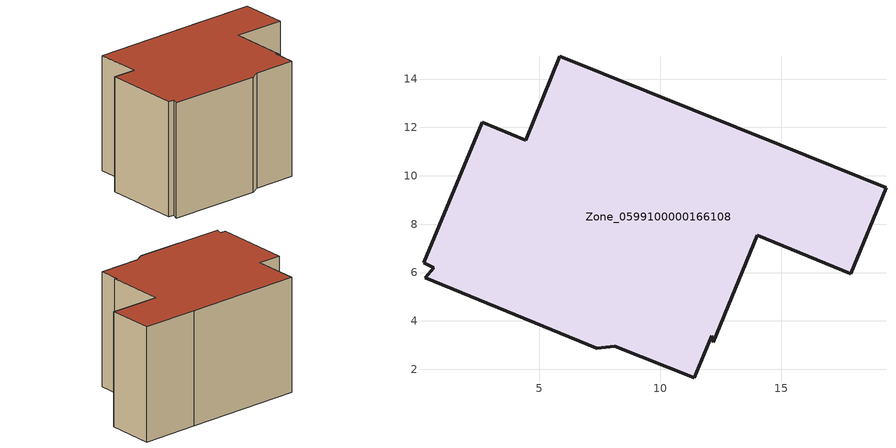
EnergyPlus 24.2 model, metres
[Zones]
Zone_0599100000166108
 floor ground (C_G): 7.37,2.86 0.29,5.78 0.63,6.2 0.21,6.4 2.63,12.22 4.43,11.48 5.85,14.94 14.94,11.29 19.33,9.5 17.88,5.96 14.01,7.54 12.18,3.12 12.12,3.38 11.41,1.65 8.12,2.96 z0
 wall outside (C_F): 7.37,2.86 8.12,2.96 11.41,1.65 12.12,3.38 12.18,3.12 14.01,7.54 17.88,5.96 19.33,9.5 14.94,11.29 5.85,14.94 4.43,11.48 2.63,12.22 0.21,6.4 0.63,6.2 0.29,5.78 7.37,2.86 z0:9.48
 roof outside (C_R): 0.29,5.78 7.37,2.86 8.12,2.96 11.41,1.65 12.12,3.38 12.18,3.12 14.01,7.54 17.88,5.96 19.33,9.5 14.94,11.29 5.85,14.94 4.43,11.48 2.63,12.22 0.21,6.4 0.63,6.2 z9.48
[BUILDING]
Pand.0599100000166108: North Axis=0; Terrain=City; Loads Convergence Tolerance Value=0.04; Temperature Convergence Tolerance Value=0.4; Solar Distribution=FullExterior; Maximum Number of Warmup Days=25; Minimum Number of Warmup Days=1
[Site:Location]
Rotterdam.The.Hague.AP_ZH_NLD Design_Conditions: Latitude=51.96; Longitude=4.45; Time Zone=1; Elevation=-4.5
[SITE:GROUNDTEMPERATURE:BUILDINGSURFACE]
18, 18, 18, 18, 18, 18, 18, 18, 18, 18, 18, 18
[MATERIAL] Thermal Absorptance=0.9; Solar Absorptance=0.7; Visible Absorptance=0.7
Name | Roughness | Thickness | Conductivity | Density | Specific Heat
G.D.1965 | MediumSmooth | 0.15 | 1 | 540 | 1210
F.D.1965 | Rough | 0.3 | 0.857143 | 1920 | 840
R.D.1965 | MediumRough | 0.2 | 0.08 | 1500 | 1000
[CONSTRUCTION]
C_G: G.D.1965
C_F: F.D.1965
C_R: R.D.1965
[ZONE]
Zone_0599100000166108: Type=1; Multiplier=1; Ceiling Height=Autocalculate; Volume=Autocalculate; Floor Area=autocalculate; Part of Total Floor Area=Yes
[ZONEINFILTRATION:DESIGNFLOWRATE]
Infil_Zone_0599100000166108: Zone or ZoneList or Space or SpaceList=Zone_0599100000166108; Schedule=AlwaysOn; Design Flow Rate Calculation Method=Flow/Area; Flow Rate per Floor Area=0.0042; Constant Term Coefficient=1; Temperature Term Coefficient=0; Velocity Term Coefficient=0; Velocity Squared Term Coefficient=0
[HVACTEMPLATE:ZONE:IDEALLOADSAIRSYSTEM]
Zone_0599100000166108: Maximum Heating Supply Air Temperature=50; Minimum Cooling Supply Air Temperature=13; Maximum Heating Supply Air Humidity Ratio=0.0156; Minimum Cooling Supply Air Humidity Ratio=0.0077; Heating Limit=NoLimit; Cooling Limit=NoLimit; Dehumidification Control Type=ConstantSensibleHeatRatio; Cooling Sensible Heat Ratio=0.7; Dehumidification Setpoint=60; Humidification Control Type=None; Humidification Setpoint=30; Outdoor Air Method=None; Outdoor Air Flow Rate per Person=0.00944; Outdoor Air Flow Rate per Zone Floor Area=0; Outdoor Air Flow Rate per Zone=0; Demand Controlled Ventilation Type=None; Outdoor Air Economizer Type=NoEconomizer; Heat Recovery Type=None; Sensible Heat Recovery Effectiveness=0.7; Latent Heat Recovery Effectiveness=0.65
[ZONECONTROL:THERMOSTAT]
ThermostatControl_Zone_0599100000166108: Zone or ZoneList=Zone_0599100000166108; Control Type Schedule=DualSetpointControlType; Control 1=Thermostat_Zone_0599100000166108; Temperature Difference Between Cutout And Setpoint=0
[THERMOSTATSETPOINT:DUALSETPOINT]
Thermostat_Zone_0599100000166108: Heating Setpoint Temperature Schedule=HeatingSetpoint_Zone_0599100000166108; Cooling Setpoint Temperature Schedule=CoolingSetpoint_Zone_0599100000166108
[SCHEDULE:COMPACT]
HeatingSetpoint_Zone_0599100000166108: Through: 12/31, For: AllDays, Until: 24:00, 21
CoolingSetpoint_Zone_0599100000166108: Through: 12/31, For: AllDays, Until: 24:00, 24
DualSetpointControlType: Through: 12/31, For: AllDays, Until: 24:00, 4
AlwaysOn: Through: 12/31, For: AllDays, Until: 24:00, 1
